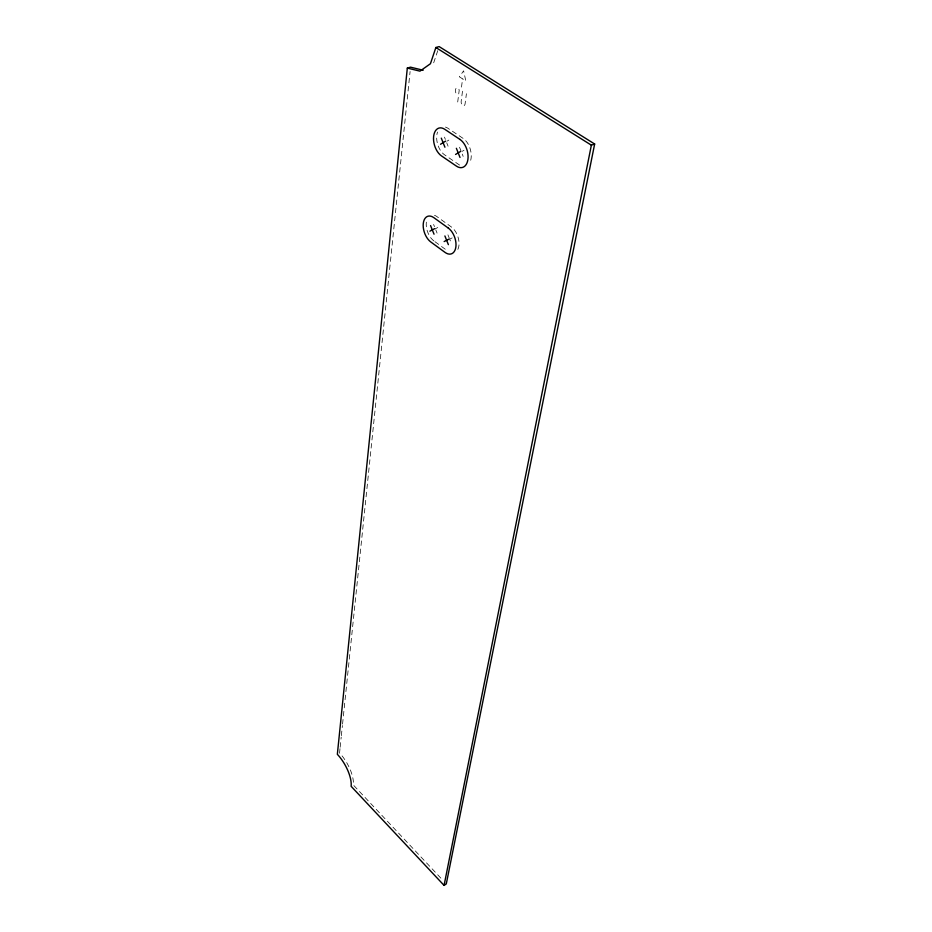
<?xml version="1.0" encoding="UTF-8"?>
<svg xmlns="http://www.w3.org/2000/svg" width="932" height="932" viewBox="0 0 932 932"><rect width="100%" height="100%" fill="white"/><g stroke="black" fill="none" stroke-linecap="round" stroke-linejoin="round"><path stroke-width="0.7" stroke-dasharray="4.66 3.5" d="M340.005 748.687L339.563 753.021A25.047 10.415 60.4 0 1 353.31 784.977L442.327 879.703M340.157 747.243L341.205 737.107M341.357 735.663L342.405 725.539M342.557 724.082L410.092 71.508M457.705 101.996L459.15 90.707A1.689 1.025 75.7 0 0 458.288 88.528L457.95 88.307A3.46 2.097 75.6 0 0 455.387 90.008A3.46 2.097 75.6 0 0 457.169 94.493L458.323 95.239M461.503 87.095L462.575 78.847L459.348 76.797L463.612 70.832L465.802 80.898L462.796 78.987M462.493 91.231L461.165 101.402A3.099 1.887 75.3 0 0 462.761 105.421A3.099 1.887 75.3 0 0 465.068 103.941L466.419 93.748M433.683 62.805L437.772 50.654M447.127 141.128L448.863 140.068M462.237 151.299L464.008 150.25M435.337 228.794L437.784 227.501M452.171 237.893L449.678 239.175L451.414 243.508M459.581 165.069L444.611 154.863A15.133 9.075 74 0 1 437.527 132.053M434.918 241.668L448.059 251.267M447.931 234.829L449.236 238.079M433.601 224.472L434.475 226.639M435.78 229.878L437.073 233.105M444.459 137.109L445.368 139.381M446.719 142.794L448.082 146.208M459.534 147.244L460.897 150.681M462.26 154.118L463.169 156.401M433.823 240.864A14.295 8.388 71.2 0 1 427.019 219.346M434.463 215.292A14.295 8.388 71.2 0 1 436.875 216.574L451.309 226.919A14.376 8.539 70.9 0 1 458.509 238.825A14.376 8.539 70.9 0 1 456.82 251.034M445.414 127.09A15.133 9.075 74 0 1 447.942 128.278L463.146 138.414A15.215 9.238 73.7 0 1 470.264 161.609"/><path stroke-width="1.4" d="M407.319 68.083L337.349 754.314A25.071 10.392 60.4 0 1 351.119 786.293L444.075 885.4L446.288 883.909L594.651 144.017L439.147 46.6L435.873 47.509L430.433 63.737L419.948 71.147L407.319 68.083L410.534 67.174L423.175 70.226M444.075 885.4L591.366 145.171L594.651 144.017M440.533 144.262L445.694 141.093M455.562 154.444L460.839 151.299M429.873 231.183L434.743 228.608M444.145 241.563L449.131 239.023M435.873 47.509L591.366 145.171M444.89 235.947L448.385 244.65M430.561 225.579L434.044 234.212M456.365 148.281L460.012 157.461M441.29 138.134L444.925 147.233M459.965 139.439L444.762 129.292A15.157 9.052 73.9 0 0 433.648 136.2A15.157 9.052 73.9 0 0 441.477 155.9L456.435 166.129A15.238 9.227 73.7 0 0 467.922 159.349A15.238 9.227 73.7 0 0 459.965 139.439M448.257 228.037L433.823 217.657A14.318 8.376 71.2 0 0 423.303 223.284A14.318 8.376 71.2 0 0 430.805 241.982L445.03 252.397A14.399 8.516 70.9 0 0 455.876 246.922A14.399 8.516 70.9 0 0 448.257 228.037"/></g></svg>
